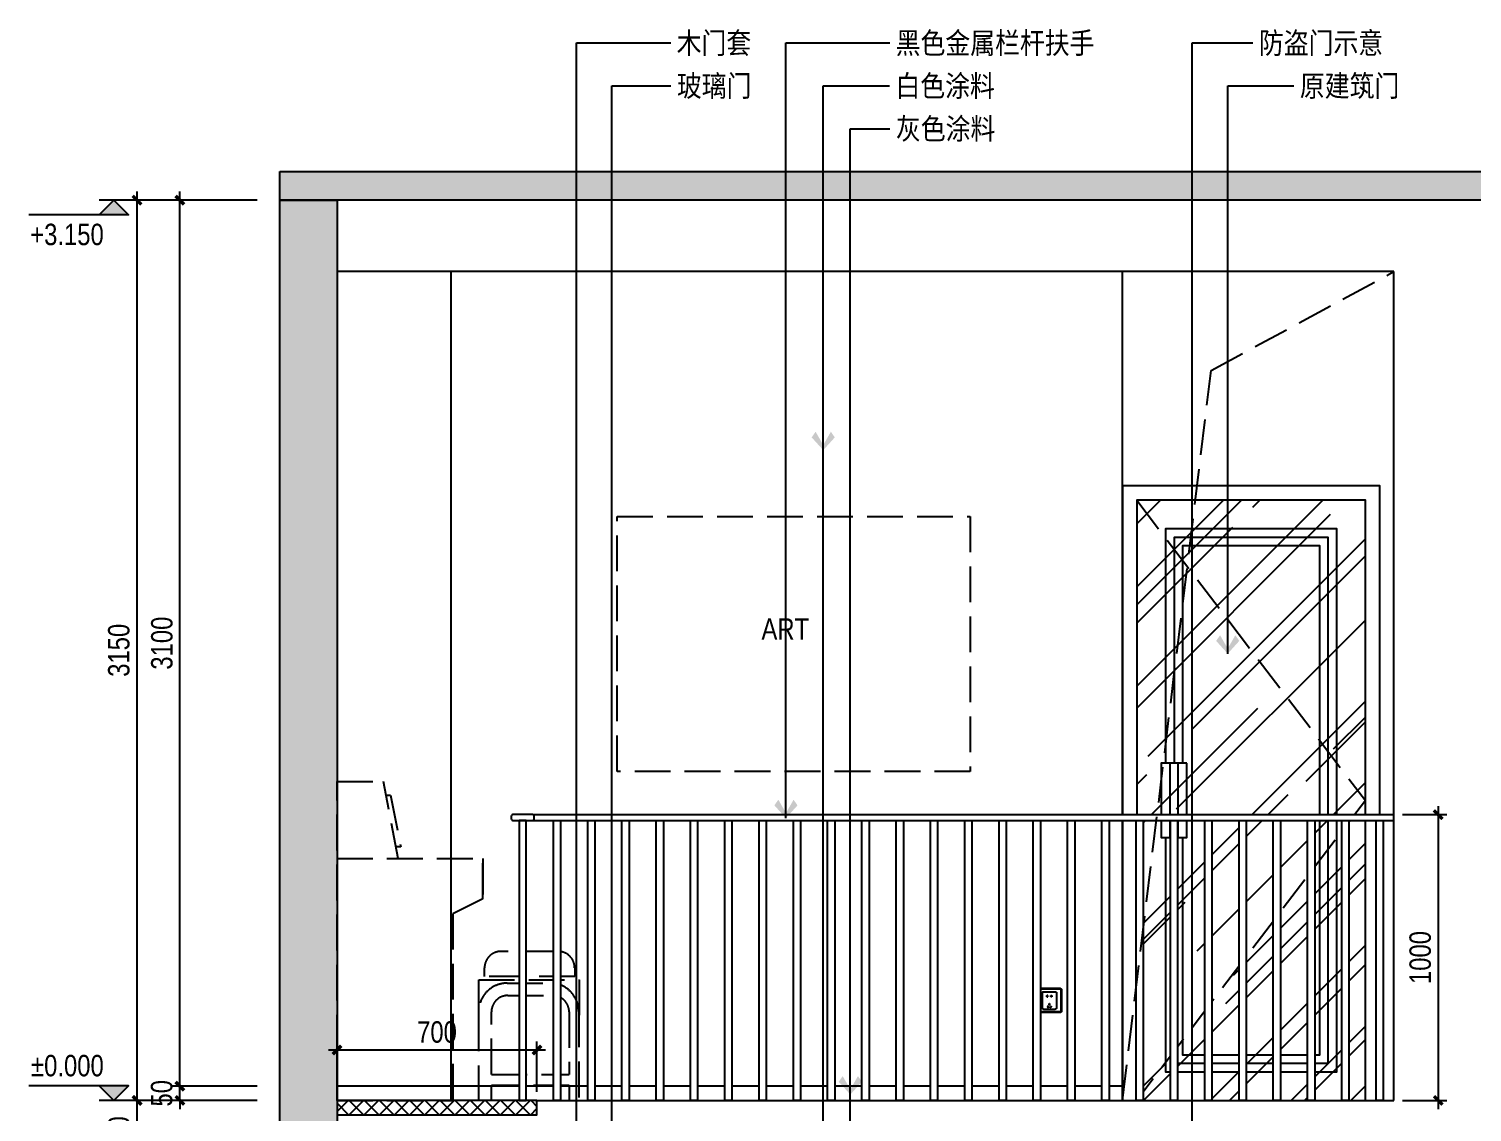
# Model space of a CAD drawing. Extents: x 468514 to 728049, y -74127 to 69080.
# Drawn here: x 493015 to 498068, y 5234 to 9024 of the extents above; entities that cross this region are included whole.
import ezdxf
from ezdxf.enums import TextEntityAlignment as Align

# ---------------------------------------------------------------- set-up
doc = ezdxf.new("R2010")
doc.units = 0
doc.header["$LTSCALE"] = 500
doc.header["$MEASUREMENT"] = 0
doc.linetypes.add('DASH', pattern=[0.35, 0.25, -0.1])
doc.layers.get('Defpoints').update_dxf_attribs({"color": 229})
for name, color, linetype in [('E 立面填充', 250, 'Continuous'), ('E 立面墙体', 245, 'Continuous'), ('E 立面家具、洁具', 153, 'Continuous'), ('E 立面材料分格线', 8, 'Continuous'), ('E 立面材料类别线', 154, 'Continuous'), ('E 立面标注尺寸', 9, 'Continuous'), ('E 立面装饰完成线', 225, 'Continuous'), ('E 立面门', 107, 'Continuous')]:
    doc.layers.add(name, color=color, linetype=linetype)
doc.styles.add('PDC DIM', font='PMingLiU-ExtB.ttf', dxfattribs={"width": 0.85})
doc.styles.add('Xref-标准套房C$0$黑体', font='simhei.ttf')
doc.dimstyles.new('PDC-A2', dxfattribs={"dimscale": 0, "dimtxt": 2.5, "dimasz": 1, "dimexe": 1, "dimexo": 1, "dimgap": 0.7, "dimtad": 1, "dimdec": 0, "dimtxsty": 'PDC DIM', "dimblk": 'ARCHTICK', "dimcen": 1, "dimdle": 1, "dimclrd": 8, "dimclre": 8, "dimclrt": 9, "dimadec": 0, "dimazin": 0, "dimtfac": 1, "dimtdec": 0, "dimtix": 1, "dimtmove": 2, "dimatfit": 3, "dimldrblk": 'PDC A2 T R', "dimfxl": 10, "dimfxlon": 1, "dimarcsym": 0})

# ---------------------------------------------------------------- blocks, each defined once
blk = doc.blocks.new('gangqin1')
at = {"linetype": 'DASH'}
for p, q in [((477946.4, 3039.9), (477946.4, 4155.9)), ((477946.4, 4155.9), (478109.4, 4155.9)), ((478160.4, 3885.9), (478109.4, 4155.9)), ((478118.4, 4108.5), (478133.4, 4108.5)), ((478133.4, 4108.5), (478169.4, 3927.5)), ((478169.4, 3927.5), (478152.5, 3927.5)), ((477946.4, 3885.9), (478457.4, 3885.9)), ((478457.4, 3745.5), (478457.4, 3885.9)), ((478457.4, 3885.9), (478457.4, 3745.5)), ((478457.4, 3745.5), (478352.4, 3692.5)), ((478352.4, 3692.5), (478352.4, 3039.9)), ((478720.7, 3561.4), (478520.4, 3561.4)), ((478462.8, 3473.1), (478462.8, 3503.8)), ((478779.4, 3503.1), (478779.4, 3473.1)), ((478442.4, 3462.3), (478793.8, 3462.3)), ((478442.4, 3338.7), (478442.4, 3462.3)), ((478779.4, 3473.1), (478462.8, 3473.1)), ((478542, 3450.3), (478693.1, 3450.3)), ((478793.8, 3462.3), (478793.8, 3338.7)), ((478544.4, 3407.1), (478701.4, 3407.1)), ((478442.4, 3037.5), (478442.4, 3350.7)), ((478486.8, 3131.1), (478486.8, 3349.5)), ((478759, 3349.5), (478759, 3131.1)), ((478792.7, 3350.7), (478792.7, 3037.5)), ((478793.8, 3338.7), (478792.7, 3338.7)), ((478486.8, 3131.1), (478759, 3131.1)), ((478486.8, 3039.9), (478486.8, 3092.7)), ((478759, 3092.7), (478486.8, 3092.7)), ((478759, 3092.7), (478759, 3039.9)), ((477946.4, 3039.9), (478352.4, 3039.9))]:
    blk.add_line(p, q, dxfattribs=at)
for centre, radius, start, end in [((478520.4, 3503.8), 57.6, 90, 180), ((478720.7, 3503.8), 57.6, 0, 90), ((478542, 3350.7), 99.6, 90, 180), ((478693.1, 3350.7), 99.6, 0, 90), ((478544.4, 3349.5), 57.6, 90, 180), ((478701.4, 3349.5), 57.6, 0, 90)]:
    blk.add_arc(centre, radius, start, end, dxfattribs=at)
blk = doc.blocks.new('ffffaasd')
at = {"linetype": 'DASH', "lineweight": -2, "ltscale": 20}
for p, q in [((69855.2, 418079.7), (69855.2, 418028.7)), ((69901.2, 418084.7), (69860.2, 418084.7)), ((69906.2, 418079.7), (69906.2, 418028.7)), ((69901.2, 418023.7), (69860.2, 418023.7))]:
    blk.add_line(p, q, dxfattribs=at)
for points in [[(69843.2, 418011.7), (69918.2, 418011.7, 0.414214), (69923.2, 418016.7), (69923.2, 418091.7, 0.414214), (69918.2, 418096.7), (69843.2, 418096.7, 0.414214), (69838.2, 418091.7), (69838.2, 418016.7, 0.414214)], [(69843.2, 418013.7), (69918.2, 418013.7, 0.414214), (69921.2, 418016.7), (69921.2, 418091.7, 0.414214), (69918.2, 418094.7), (69843.2, 418094.7, 0.414214), (69840.2, 418091.7), (69840.2, 418016.7, 0.414214)]]:
    blk.add_lwpolyline(points, format="xyb", close=True, dxfattribs=at)
for points in [[(69873.7, 418066.6), (69875.7, 418066.6), (69875.7, 418071.6), (69873.7, 418071.6)], [(69887.7, 418066.6), (69885.7, 418066.6), (69885.7, 418071.6), (69887.7, 418071.6)]]:
    blk.add_lwpolyline(points, dxfattribs=at)
for points in [[(69875.8, 418028.1), (69877.7, 418028.6), (69876.2, 418034.4), (69874.2, 418033.9)], [(69879.7, 418037.6), (69881.7, 418037.6), (69881.7, 418043.6), (69879.7, 418043.6)], [(69885.6, 418028.1), (69883.7, 418028.6), (69885.2, 418034.4), (69887.2, 418033.9)]]:
    blk.add_lwpolyline(points, close=True, dxfattribs=at)
for centre, radius, start, end in [((69860.2, 418079.7), 5, 90, 180), ((69901.2, 418079.7), 5, 0, 90), ((69860.2, 418028.7), 5, 180, 270), ((69873.9, 418069.1), 2.51, 93.6471, 266.3529), ((69887.5, 418069.1), 2.51, 273.6471, 86.3529), ((69901.2, 418028.7), 5, 270, 0)]:
    blk.add_arc(centre, radius, start, end, dxfattribs=at)
blk = doc.blocks.new('d34')
at = {"linetype": 'ByBlock', "lineweight": -2}
blk.add_blockref('ffffaasd', (0, 0), dxfattribs=at)
blk = doc.blocks.new('_ArchTick')
at = {"color": 0, "linetype": 'ByBlock', "const_width": 0.4}
blk.add_lwpolyline([(-0.5, -0.5), (0.5, 0.5)], dxfattribs=at)
blk = doc.blocks.new('*D1528')
at = {"layer": 'Defpoints', "color": 0, "transparency": 16777216}
for p in [(494094, 5451.3), (494094, 5275), (494794, 5275)]:
    blk.add_point(p, dxfattribs=at)
at = {"layer": 'E 立面标注尺寸', "color": 8, "lineweight": -2, "transparency": 16777216}
for p, q in [((494094, 5305), (494094, 5481.3)), ((494794, 5305), (494794, 5481.3)), ((494824, 5451.3), (494064, 5451.3))]:
    blk.add_line(p, q, dxfattribs=at)
at = {"layer": 'E 立面标注尺寸', "color": 8, "lineweight": -2, "transparency": 16777216, "xscale": 29.99999882274668, "yscale": 29.99999882274668, "zscale": 29.99999882274668, "rotation": 180}
blk.add_blockref('_ArchTick', (494094, 5451.3), dxfattribs=at)
at = {"layer": 'E 立面标注尺寸', "color": 8, "lineweight": -2, "transparency": 16777216, "xscale": 29.99999882274668, "yscale": 29.99999882274668, "zscale": 29.99999882274668}
blk.add_blockref('_ArchTick', (494794, 5451.3), dxfattribs=at)
at = {"layer": 'E 立面标注尺寸', "color": 9, "transparency": 16777216, "insert": (494444, 5514), "char_height": 75, "attachment_point": 5, "style": 'PDC DIM'}
blk.add_mtext('700', dxfattribs=at)
blk = doc.blocks.new('PDC A2 T R')
at = {"color": 0, "linetype": 'ByBlock'}
blk.add_line((0, 0), (-2, 0), dxfattribs=at)
for points in [[(-2.15, 0.89), (-1.49, 1.35), (-0.6, 0), (0, 0)], [(-2.15, -0.89), (-1.49, -1.35), (-0.6, 0), (0, 0)]]:
    blk.add_solid(points, dxfattribs=at)
blk = doc.blocks.new('*D1533')
at = {"layer": 'Defpoints', "color": 0, "transparency": 16777216}
for p in [(493394, 5275), (493844, 5275), (493844, 5025)]:
    blk.add_point(p, dxfattribs=at)
at = {"layer": 'E 立面标注尺寸', "color": 8, "lineweight": -2, "transparency": 16777216}
for p, q in [((493394, 4995), (493394, 5305)), ((493694, 5275), (493364, 5275)), ((493694, 5025), (493364, 5025))]:
    blk.add_line(p, q, dxfattribs=at)
at = {"layer": 'E 立面标注尺寸', "color": 8, "lineweight": -2, "transparency": 16777216, "xscale": 29.99999882274668, "yscale": 29.99999882274668, "zscale": 29.99999882274668}
for p, rotation in [((493394, 5275), 90), ((493394, 5025), 270)]:
    blk.add_blockref('_ArchTick', p, dxfattribs=dict(at, rotation=rotation))
at = {"layer": 'E 立面标注尺寸', "color": 9, "transparency": 16777216, "insert": (493330.5, 5150), "char_height": 75, "attachment_point": 5, "rotation": 90, "style": 'PDC DIM'}
blk.add_mtext('250', dxfattribs=at)
blk = doc.blocks.new('*D1534')
at = {"layer": 'Defpoints', "color": 0, "transparency": 16777216}
for p in [(493544, 5325), (493844, 5325), (493844, 5275)]:
    blk.add_point(p, dxfattribs=at)
at = {"layer": 'E 立面标注尺寸', "color": 8, "lineweight": -2, "transparency": 16777216}
for p, q in [((493814, 5325), (493514, 5325)), ((493544, 5325), (493544, 5355)), ((493544, 5275), (493544, 5325)), ((493814, 5275), (493514, 5275)), ((493544, 5275), (493544, 5245))]:
    blk.add_line(p, q, dxfattribs=at)
at = {"layer": 'E 立面标注尺寸', "color": 8, "lineweight": -2, "transparency": 16777216, "xscale": 29.99999882274668, "yscale": 29.99999882274668, "zscale": 29.99999882274668}
for p, rotation in [((493544, 5325), 270), ((493544, 5275), 90)]:
    blk.add_blockref('_ArchTick', p, dxfattribs=dict(at, rotation=rotation))
at = {"layer": 'E 立面标注尺寸', "color": 9, "transparency": 16777216, "insert": (493480.5, 5300), "char_height": 75, "attachment_point": 5, "rotation": 90, "style": 'PDC DIM'}
blk.add_mtext('50', dxfattribs=at)
blk = doc.blocks.new('*D1535')
at = {"layer": 'Defpoints', "color": 0, "transparency": 16777216}
for p in [(493544, 8425), (493844, 8425), (493844, 5325)]:
    blk.add_point(p, dxfattribs=at)
at = {"layer": 'E 立面标注尺寸', "color": 8, "lineweight": -2, "transparency": 16777216}
for p, q in [((493544, 5295), (493544, 8455)), ((493814, 8425), (493514, 8425)), ((493814, 5325), (493514, 5325))]:
    blk.add_line(p, q, dxfattribs=at)
at = {"layer": 'E 立面标注尺寸', "color": 8, "lineweight": -2, "transparency": 16777216, "xscale": 29.99999882274668, "yscale": 29.99999882274668, "zscale": 29.99999882274668}
for p, rotation in [((493544, 8425), 90), ((493544, 5325), 270)]:
    blk.add_blockref('_ArchTick', p, dxfattribs=dict(at, rotation=rotation))
at = {"layer": 'E 立面标注尺寸', "color": 9, "transparency": 16777216, "insert": (493481.2, 6875), "char_height": 75, "attachment_point": 5, "rotation": 90, "style": 'PDC DIM'}
blk.add_mtext('3100', dxfattribs=at)
blk = doc.blocks.new('*D1537')
at = {"layer": 'Defpoints', "color": 0, "transparency": 16777216}
for p in [(493394, 8425), (493844, 8425), (493844, 5275)]:
    blk.add_point(p, dxfattribs=at)
at = {"layer": 'E 立面标注尺寸', "color": 8, "lineweight": -2, "transparency": 16777216}
for p, q in [((493394, 5245), (493394, 8455)), ((493694, 8425), (493364, 8425)), ((493694, 5275), (493364, 5275))]:
    blk.add_line(p, q, dxfattribs=at)
at = {"layer": 'E 立面标注尺寸', "color": 8, "lineweight": -2, "transparency": 16777216, "xscale": 29.99999882274668, "yscale": 29.99999882274668, "zscale": 29.99999882274668}
for p, rotation in [((493394, 8425), 90), ((493394, 5275), 270)]:
    blk.add_blockref('_ArchTick', p, dxfattribs=dict(at, rotation=rotation))
at = {"layer": 'E 立面标注尺寸', "color": 9, "transparency": 16777216, "insert": (493330.5, 6850), "char_height": 75, "attachment_point": 5, "rotation": 90, "style": 'PDC DIM'}
blk.add_mtext('3150', dxfattribs=at)
blk = doc.blocks.new('*D1550')
at = {"layer": 'Defpoints', "color": 0, "transparency": 16777216}
for p in [(497794, 6275), (497794, 5275), (497948.8, 5275)]:
    blk.add_point(p, dxfattribs=at)
at = {"layer": 'E 立面标注尺寸', "color": 8, "lineweight": -2, "transparency": 16777216}
for p, q in [((497824, 6275), (497978.8, 6275)), ((497948.8, 6305), (497948.8, 5245)), ((497824, 5275), (497978.8, 5275))]:
    blk.add_line(p, q, dxfattribs=at)
at = {"layer": 'E 立面标注尺寸', "color": 8, "lineweight": -2, "transparency": 16777216, "xscale": 29.99999882274668, "yscale": 29.99999882274668, "zscale": 29.99999882274668}
for p, rotation in [((497948.8, 6275), 90), ((497948.8, 5275), 270)]:
    blk.add_blockref('_ArchTick', p, dxfattribs=dict(at, rotation=rotation))
at = {"layer": 'E 立面标注尺寸', "color": 9, "transparency": 16777216, "insert": (497886.1, 5775), "char_height": 75, "attachment_point": 5, "rotation": 90, "style": 'PDC DIM'}
blk.add_mtext('1000', dxfattribs=at)
blk = doc.blocks.new('A$C37DB5113')
blk.add_hatch(color=256).paths.add_polyline_path([(150, 75), (75, 0), (0, 75)])
for p, q in [((0, 75), (510, 75)), ((0, 75), (75, 0)), ((150, 75), (75, 0)), ((0, 0), (150, 0))]:
    blk.add_line(p, q)
blk.add_lwpolyline([(150, 75), (75, 0), (0, 75), (150, 75)])
at = {"style": 'Xref-标准套房C$0$黑体', "width": 0.8}
blk.add_attdef('%%P0.000', text='', height=105, dxfattribs=at).set_placement((510, 75), align=Align.BOTTOM_RIGHT)

msp = doc.modelspace()

# ---------------------------------------------------------------- hatches: boundary and pattern name
at = {"layer": 'E 立面填充'}
h = msp.add_hatch(dxfattribs=at)
h.set_pattern_fill('AR-RROOF', color=256, scale=300, angle=45)
h.set_pattern_definition([(45, (-201446.1, 75801.5), (254.55844, 678.82251), [4500, -600, 1500, -300]), (45, (-201270.04, 76189.7), (-494.26764, 70.00357), [900, -99, 1800, -225]), (45, (-201520.36, 76087.88), (960.958116, 1245.21504), [2400, -420, 1200, -300])])
edge = h.paths.add_edge_path()
edge.add_line((497694, 5275), (497694, 7375))
edge.add_line((497694, 7375), (496894, 7375))
edge.add_line((496894, 7375), (496894, 5275))
at = {"layer": 'E 立面墙体'}
h = msp.add_hatch(color=250, dxfattribs=at)
h.dxf.hatch_style = 1
h.paths.add_polyline_path([(493894, 8525), (501894, 8525), (501894, 8425), (493894, 8425)])
h = msp.add_hatch(dxfattribs=at)
h.set_pattern_fill('钢筋混凝土', color=250, scale=10, pattern_type=2)
h.set_pattern_definition([(45, (0, 0), (-35.355339, 35.355339), []), (50, (0, 0), (71.726018, -6.2752135), [7.5, -82.5]), (355, (0, 0), (-13.875133, 75.219213), [6, -66]), (100.4514, (5.98, -0.52), (57.850938, 68.943954), [6.374019, -70.114211]), (46.1842, (0, 20), (106.724105, -16.551901), [11.25, -123.75]), (96.6356, (8.89, 18.62), (93.46627, 97.411787), [9.56103, -105.1713]), (351.1842, (0, 20), (93.466195, 97.41186), [9, -99]), (21, (10, 15), (59.690705, -40.261889), [7.5, -82.5]), (326, (10, 15), (24.331533, 72.515005), [6, -66]), (71.4514, (14.974, 11.645), (84.022263, 32.25305), [6.374019, -70.114211]), (37.5, (0, 0), (1.2159855, 33.2893854), [0.5, -65.2, 0.5, -67, 0.5, -66.25]), (7.5, (0, 0), (26.3069537, 39.4411712), [0.5, -38.2, 0.5, -63.7, 0.5, -25.25]), (327.5, (-22.3, 0), (53.3822436, -2.2554872), [0.5, -25, 0.5, -78, 0.5, -103.5]), (317.5, (-32.3, 0), (58.318617, 10.0104982), [0.5, -32.5, 0.5, -51.8, 0.5, -73.5])])
h.paths.add_polyline_path([(494094, 1625), (493894, 1625), (493894, 8425), (494094, 8425)])

# ---------------------------------------------------------------- linework, layer by layer
for points in [[(493894, 8525), (501894, 8525), (501894, 8425), (493894, 8425)], [(494094, 1625), (493894, 1625), (493894, 8425), (494094, 8425)]]:
    msp.add_lwpolyline(points, close=True, dxfattribs=at)
at = {"layer": 'E 立面家具、洁具'}
for p, q in [((494494, 5275), (494494, 8175)), ((496844, 5275), (496844, 8175)), ((496844, 5325), (494094, 5325))]:
    msp.add_line(p, q, dxfattribs=at)
at = {"layer": 'E 立面家具、洁具', "linetype": 'DASH'}
msp.add_lwpolyline([(495074.5, 7318), (496311, 7318), (496311, 6426.5), (495074.5, 6426.5)], close=True, dxfattribs=at)
at = {"layer": 'E 立面材料类别线'}
msp.add_line((497794, 8175), (494094, 8175), dxfattribs=at)
at = {"layer": 'E 立面门'}
for points in [[(497744, 5275), (497744, 7425), (496844, 7425), (496844, 5275)], [(497694, 5275), (497694, 7375), (496894, 7375), (496894, 5275)], [(496994, 6195), (496994, 5375), (497594, 5375), (497594, 7275), (496994, 7275), (496994, 6455)], [(497024, 6195), (497024, 5405), (497564, 5405), (497564, 7245), (497024, 7245), (497024, 6455)], [(497054, 6195), (497054, 5435), (497534, 5435), (497534, 7215), (497054, 7215), (497054, 6455)]]:
    msp.add_lwpolyline(points, dxfattribs=at)
for points in [[(496894, 5275), (497694, 5275), (497694, 7375), (496894, 7375)], [(497069, 6455), (496979, 6455), (496979, 6195), (497069, 6195)], [(497039, 6455), (497009, 6455), (497009, 6195), (497039, 6195)]]:
    msp.add_lwpolyline(points, close=True, dxfattribs=at)
at = {"layer": 'E 立面门', "color": 8, "linetype": 'DASH'}
msp.add_lwpolyline([(496894, 7375), (497694, 6325), (496894, 5275)], dxfattribs=at)

# ---------------------------------------------------------------- block references
at = {"layer": 'E 立面家具、洁具'}
msp.add_blockref('gangqin1', (16147.6, 2235.1), dxfattribs=at)
at = {"layer": 'E 立面家具、洁具', "linetype": 'DASH', "ltscale": 20, "xscale": -1}
msp.add_blockref('d34', (566468.2, -412429.2), dxfattribs=at)
at = {"layer": 'E 立面标注尺寸'}
ref = msp.add_blockref('A$C37DB5113', (493364, 8425), dxfattribs=dict(at, xscale=0.6836043956309368, yscale=0.6836043956309368, zscale=0.6836043956309368, rotation=180))
ref.add_attrib('%%P0.000', '+3.150', dxfattribs={"layer": '0', "height": 75, "rotation": 0, "style": 'PDC DIM', "width": 0.85}).set_placement((493277.5, 8245.1), align=Align.BOTTOM_RIGHT)
ref = msp.add_blockref('A$C37DB5113', (493364, 5275), dxfattribs=dict(at, xscale=-0.6836043956309368, yscale=0.6836043956354843, zscale=0.6836043956331337))
ref.add_attrib('%%P0.000', '%%p0.000', dxfattribs={"layer": '0', "height": 75, "rotation": 360, "style": 'PDC DIM', "width": 0.85}).set_placement((493277.5, 5336.8), align=Align.BOTTOM_RIGHT)

# ---------------------------------------------------------------- texts
at = {"layer": 'E 立面标注尺寸', "color": 9, "char_height": 75, "attachment_point": 1, "style": 'PDC DIM'}
for s, insert in [('{\\fPMingLiU|b0|i0|c136|p18;木\\fPMingLiU|b0|i0|c134|p18;门套}', (495283, 9012.5)), ('{\\fPMingLiU|b0|i0|c136|p18;黑色金属栏杆扶手}', (496049.7, 9012.5)), ('{\\fPMingLiU|b0|i0|c134|p18;防盗门示意}', (497321.2, 9012.5)), ('玻璃门', (495283.8, 8862.5)), ('{\\fPMingLiU|b0|i0|c134|p18;白色涂料}', (496048.9, 8862.5)), ('{\\fPMingLiU|b0|i0|c134|p18;原建筑门}', (497464.7, 8862.5)), ('灰色涂料', (496050.7, 8712.5)), ('{\\fPMingLiU|b0|i0|c134|p18;ART}', (495579.9, 6962))]:
    msp.add_mtext(s, dxfattribs=dict(at, insert=insert))

# ---------------------------------------------------------------- dimensions: what is measured, and where the dimension line sits
at = {"layer": 'E 立面标注尺寸'}
for base, p1, p2, picture, middle in [((493394, 8425), (493844, 5275), (493844, 8425), '*D1537', (493330.5, 6850)), ((493544, 8425), (493844, 5325), (493844, 8425), '*D1535', (493481.2, 6875)), ((493544, 5325), (493844, 5275), (493844, 5325), '*D1534', (493480.5, 5300)), ((493394, 5275), (493844, 5025), (493844, 5275), '*D1533', (493330.5, 5150))]:
    dim = msp.add_linear_dim(base=base, p1=p1, p2=p2, angle=90, dimstyle='PDC-A2', override={"dimscale": 29.999999}, dxfattribs=at)
    dim.commit()
    dim.dimension.update_dxf_attribs({"geometry": picture, "text_midpoint": middle})

# ---------------------------------------------------------------- leaders
at = {"layer": 'E 立面标注尺寸', "annotation_type": 0, "has_hookline": 1, "hookline_direction": 0}
for points, text_width in [([(495796.1, 7550.3), (495796.1, 8825), (496027.9, 8825)], 344.7), ([(497212, 6838.2), (497212, 8825), (497443.7, 8825)], 348.7)]:
    msp.add_leader(points, dimstyle='PDC-A2', override={"dimscale": 30.000004, "dimtad": 0}, dxfattribs=dict(at, text_width=text_width))

# ---------------------------------------------------------------- next in the draw order: wipeouts: each hides what was drawn before it
msp.add_wipeout([(494731.5, 5275), (494731.5, 6255), (494709, 6255), (494705.4, 6256.5), (494704, 6260), (494704, 6270), (494705.4, 6273.5), (494709, 6275), (497794, 6275), (497794, 6255), (497756.5, 6255), (497756.5, 5275), (497731.5, 5275), (497731.5, 6255), (497636.5, 6255), (497636.5, 5275), (497611.5, 5275), (497611.5, 6255), (497516.5, 6255), (497516.5, 5275), (497491.5, 5275), (497491.5, 6255), (497396.5, 6255), (497396.5, 5275), (497371.5, 5275), (497371.5, 6255), (497276.5, 6255), (497276.5, 5275), (497251.5, 5275), (497251.5, 6255), (497156.5, 6255), (497156.5, 5275), (497156.5, 5275), (497131.5, 5275), (497131.5, 6255), (497036.5, 6255), (497036.5, 5275), (497011.5, 5275), (497011.5, 6255), (496916.5, 6255), (496916.5, 5275), (496891.5, 5275), (496891.5, 6255), (496796.5, 6255), (496796.5, 5275), (496771.5, 5275), (496771.5, 6255), (496676.5, 6255), (496676.5, 5275), (496651.5, 5275), (496651.5, 6255), (496556.5, 6255), (496556.5, 5275), (496531.5, 5275), (496531.5, 6255), (496436.5, 6255), (496436.5, 5275), (496411.5, 5275), (496411.5, 6255), (496316.5, 6255), (496316.5, 5275), (496291.5, 5275), (496291.5, 6255), (496196.5, 6255), (496196.5, 5275), (496171.5, 5275), (496171.5, 6255), (496076.5, 6255), (496076.5, 5275), (496051.5, 5275), (496051.5, 6255), (495956.5, 6255), (495956.5, 5275), (495931.5, 5275), (495931.5, 6255), (495836.5, 6255), (495836.5, 5275), (495811.5, 5275), (495811.5, 6255), (495716.5, 6255), (495716.5, 5275), (495691.5, 5275), (495691.5, 6255), (495596.5, 6255), (495596.5, 5275), (495571.5, 5275), (495571.5, 6255), (495476.5, 6255), (495476.5, 5275), (495451.5, 5275), (495451.5, 6255), (495356.5, 6255), (495356.5, 5275), (495331.5, 5275), (495331.5, 6255), (495236.5, 6255), (495236.5, 5275), (495211.5, 5275), (495211.5, 6255), (495116.5, 6255), (495116.5, 5275), (495091.5, 5275), (495091.5, 6255), (494996.5, 6255), (494996.5, 5275), (494971.5, 5275), (494971.5, 6255), (494876.5, 6255), (494876.5, 5275), (494851.5, 5275), (494851.5, 6255), (494756.5, 6255), (494756.5, 5275)]).dxf.layer = 'E 立面家具、洁具'

# ---------------------------------------------------------------- next in the draw order: hatches: boundary and pattern name
at = {"layer": 'E 立面墙体'}
h = msp.add_hatch(dxfattribs=at)
h.set_pattern_fill('ANSI37', color=250, scale=300)
h.paths.add_polyline_path([(494094, 5225), (494794, 5225), (494794, 5275), (494094, 5275)])

# ---------------------------------------------------------------- next in the draw order: linework, layer by layer
at = {"layer": 'E 立面材料分格线', "linetype": 'DASH'}
msp.add_lwpolyline([(496844, 5275), (497153.5, 7829.4), (497794, 8175)], dxfattribs=at)
at = {"layer": 'E 立面材料类别线'}
for p, q in [((497794, 5275), (497794, 8175)), ((494779, 6275), (497794, 6275)), ((494779, 6255), (497794, 6255)), ((494794, 5275), (497794, 5275))]:
    msp.add_line(p, q, dxfattribs=at)
msp.add_lwpolyline([(494779, 6275), (494709, 6275, 0.414214), (494704, 6270), (494704, 6260, 0.414214), (494709, 6255), (494779, 6255, 0.414214), (494784, 6260), (494784, 6270, 0.414214)], format="xyb", close=True, dxfattribs=at)
for points in [[(494756.5, 6255), (494731.5, 6255), (494731.5, 5275), (494756.5, 5275)], [(494851.5, 6255), (494876.5, 6255), (494876.5, 5275), (494851.5, 5275)], [(494971.5, 6255), (494996.5, 6255), (494996.5, 5275), (494971.5, 5275)], [(495091.5, 6255), (495116.5, 6255), (495116.5, 5275), (495091.5, 5275)], [(495211.5, 6255), (495236.5, 6255), (495236.5, 5275), (495211.5, 5275)], [(495331.5, 6255), (495356.5, 6255), (495356.5, 5275), (495331.5, 5275)], [(495451.5, 6255), (495476.5, 6255), (495476.5, 5275), (495451.5, 5275)], [(495571.5, 6255), (495596.5, 6255), (495596.5, 5275), (495571.5, 5275)], [(495691.5, 6255), (495716.5, 6255), (495716.5, 5275), (495691.5, 5275)], [(495811.5, 6255), (495836.5, 6255), (495836.5, 5275), (495811.5, 5275)], [(495931.5, 6255), (495956.5, 6255), (495956.5, 5275), (495931.5, 5275)], [(496051.5, 6255), (496076.5, 6255), (496076.5, 5275), (496051.5, 5275)], [(496171.5, 6255), (496196.5, 6255), (496196.5, 5275), (496171.5, 5275)], [(496291.5, 6255), (496316.5, 6255), (496316.5, 5275), (496291.5, 5275)], [(496411.5, 6255), (496436.5, 6255), (496436.5, 5275), (496411.5, 5275)], [(496531.5, 6255), (496556.5, 6255), (496556.5, 5275), (496531.5, 5275)], [(496651.5, 6255), (496676.5, 6255), (496676.5, 5275), (496651.5, 5275)], [(496771.5, 6255), (496796.5, 6255), (496796.5, 5275), (496771.5, 5275)], [(496891.5, 6255), (496916.5, 6255), (496916.5, 5275), (496891.5, 5275)], [(497011.5, 6255), (497036.5, 6255), (497036.5, 5275), (497011.5, 5275)], [(497131.5, 6255), (497156.5, 6255), (497156.5, 5275), (497131.5, 5275)], [(497251.5, 6255), (497276.5, 6255), (497276.5, 5275), (497251.5, 5275)], [(497371.5, 6255), (497396.5, 6255), (497396.5, 5275), (497371.5, 5275)], [(497491.5, 6255), (497516.5, 6255), (497516.5, 5275), (497491.5, 5275)], [(497611.5, 6255), (497636.5, 6255), (497636.5, 5275), (497611.5, 5275)], [(497731.5, 6255), (497756.5, 6255), (497756.5, 5275), (497731.5, 5275)]]:
    msp.add_lwpolyline(points, close=True, dxfattribs=at)
at = {"layer": 'E 立面装饰完成线'}
msp.add_lwpolyline([(494094, 5225), (494794, 5225), (494794, 5275), (494094, 5275)], close=True, dxfattribs=at)

# ---------------------------------------------------------------- next in the draw order: dimensions: what is measured, and where the dimension line sits
at = {"layer": 'E 立面标注尺寸'}
dim = msp.add_linear_dim(base=(497948.8, 5275), p1=(497794, 6275), p2=(497794, 5275), angle=90, dimstyle='PDC-A2', override={"dimscale": 29.999999}, dxfattribs=at)
dim.commit()
dim.dimension.update_dxf_attribs({"geometry": '*D1550', "text_midpoint": (497886.1, 5775)})
dim = msp.add_linear_dim(base=(494094, 5451.3), p1=(494794, 5275), p2=(494094, 5275), dimstyle='PDC-A2', override={"dimscale": 29.999999}, dxfattribs=at)
dim.commit()
dim.dimension.update_dxf_attribs({"geometry": '*D1528', "text_midpoint": (494444, 5514)})

# ---------------------------------------------------------------- next in the draw order: leaders
at = {"layer": 'E 立面标注尺寸', "annotation_type": 0, "has_hookline": 1, "hookline_direction": 0}
for points, text_width in [([(494931.9, 4046), (494931.9, 8975), (495262, 8975)], 265), ([(495665.6, 6262.7), (495665.6, 8975), (496028.7, 8975)], 719.4), ([(497087.3, 3141.1), (497087.3, 8975), (497300.2, 8975)], 440.6), ([(495056, 3577.9), (495056, 8825), (495262.8, 8825)], 258.2), ([(495796.1, 5026.1), (495796.1, 8825), (496027.9, 8825)], 344.7), ([(495796.1, 3122.8), (495796.1, 8825), (496027.9, 8825)], 344.7), ([(495890.9, 5295.6), (495890.9, 8675), (496029.7, 8675)], 357.2), ([(495890.9, 1697.3), (495890.9, 8675), (496029.7, 8675)], 357.2)]:
    msp.add_leader(points, dimstyle='PDC-A2', override={"dimscale": 30.000004, "dimtad": 0}, dxfattribs=dict(at, text_width=text_width))

doc.saveas('drawing.dxf')
